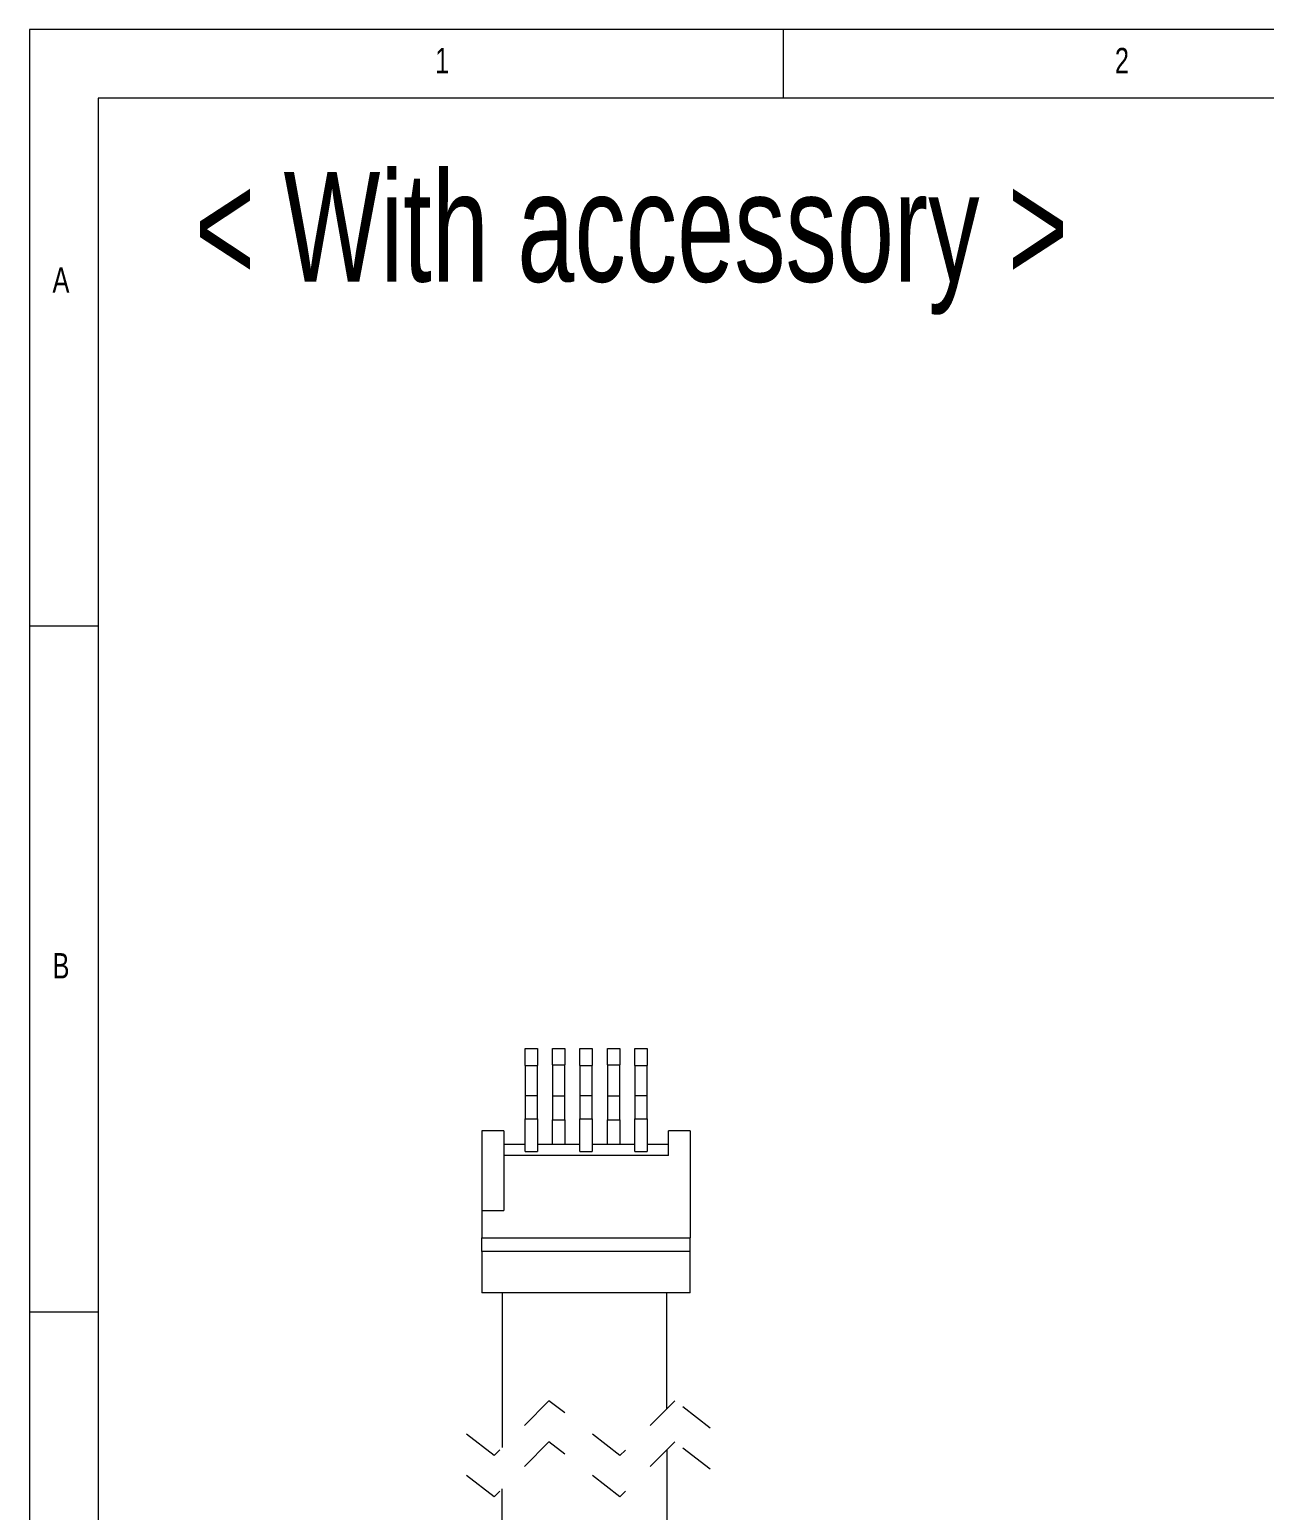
# Paper-space layout '시트4_ENG_with accessory' of a CAD drawing. Header units: inches. Extents: x 0.2 to 16.3, y 0.2 to 11.5.
# Drawn here: x 0.197 to 3.743, y 7.245 to 11.496 of the extents above; entities that cross this region are included whole.
import ezdxf

# ---------------------------------------------------------------- set-up
doc = ezdxf.new("R2010")
doc.units = ezdxf.units.IN
doc.header["$MEASUREMENT"] = 0
doc.linetypes.add('CENTERX2', pattern=[0.8, 0.5, -0.1, 0.1, -0.1])
doc.linetypes.add('HIDDEN', pattern=[0.075, 0.05, -0.025])
doc.layers.add('CENTER_LINE', color=7, linetype='CENTERX2')
doc.styles.add('SLDTEXTSTYLE0', font='TXT', dxfattribs={"width": 0.7})
doc.styles.add('SLDTEXTSTYLE1', font='TXT', dxfattribs={"width": 0.75})

psp = doc.layouts.new('시트4_ENG_with accessory')

# ---------------------------------------------------------------- linework, layer by layer
at = {"color": 7, "linetype": 'Continuous', "lineweight": 18}
for p, q in [((16.3386, 11.4961), (0.1969, 11.4961)), ((0.1969, 11.4961), (0.1969, 0.1969)), ((2.3622, 11.2992), (2.3622, 11.4961)), ((16.1516, 11.2992), (0.3937, 11.2992)), ((0.3937, 11.2992), (0.3937, 0.3937)), ((0.3937, 9.7835), (0.1969, 9.7835)), ((1.6198, 8.522), (1.6198, 8.571)), ((1.6198, 8.571), (1.6553, 8.571)), ((1.6553, 8.571), (1.6553, 8.522)), ((1.6986, 8.571), (1.734, 8.571)), ((1.6986, 8.5246), (1.6986, 8.571)), ((1.734, 8.571), (1.734, 8.5246)), ((1.7773, 8.522), (1.7773, 8.571)), ((1.7773, 8.571), (1.8127, 8.571)), ((1.8127, 8.571), (1.8127, 8.522)), ((1.856, 8.571), (1.8915, 8.571)), ((1.856, 8.5246), (1.856, 8.571)), ((1.8915, 8.571), (1.8915, 8.5246)), ((1.9348, 8.522), (1.9348, 8.571)), ((1.9348, 8.571), (1.9702, 8.571)), ((1.9702, 8.571), (1.9702, 8.522)), ((1.6198, 8.522), (1.6553, 8.522)), ((1.6198, 8.522), (1.6198, 8.4363)), ((1.6553, 8.4363), (1.6553, 8.522)), ((1.6986, 8.5246), (1.734, 8.5246)), ((1.6986, 8.5246), (1.6986, 8.4356)), ((1.734, 8.4356), (1.734, 8.5246)), ((1.7773, 8.522), (1.8127, 8.522)), ((1.7773, 8.522), (1.7773, 8.4363)), ((1.8127, 8.4363), (1.8127, 8.522)), ((1.856, 8.5246), (1.8915, 8.5246)), ((1.856, 8.5246), (1.856, 8.4356)), ((1.8915, 8.4356), (1.8915, 8.5246)), ((1.9348, 8.522), (1.9702, 8.522)), ((1.9348, 8.522), (1.9348, 8.4363)), ((1.9702, 8.4363), (1.9702, 8.522)), ((1.6198, 8.4363), (1.6553, 8.4363)), ((1.6198, 8.4363), (1.6198, 8.3697)), ((1.6553, 8.3697), (1.6553, 8.4363)), ((1.6986, 8.4356), (1.734, 8.4356)), ((1.6986, 8.4356), (1.6986, 8.3664)), ((1.734, 8.3664), (1.734, 8.4356)), ((1.7773, 8.4363), (1.8127, 8.4363)), ((1.7773, 8.4363), (1.7773, 8.3697)), ((1.8127, 8.3697), (1.8127, 8.4363)), ((1.856, 8.4356), (1.8915, 8.4356)), ((1.856, 8.4356), (1.856, 8.3664)), ((1.8915, 8.3664), (1.8915, 8.4356)), ((1.9348, 8.4363), (1.9702, 8.4363)), ((1.9348, 8.4363), (1.9348, 8.3697)), ((1.9702, 8.3697), (1.9702, 8.4363)), ((1.5588, 8.3348), (1.4958, 8.3348)), ((1.4958, 8.3348), (1.4958, 8.1065)), ((1.5588, 8.3348), (1.5588, 8.2639)), ((1.6198, 8.3697), (1.6553, 8.3697)), ((1.6198, 8.2758), (1.6198, 8.3697)), ((1.6553, 8.3697), (1.6553, 8.2758)), ((1.6986, 8.3664), (1.734, 8.3664)), ((1.6986, 8.2954), (1.6986, 8.3664)), ((1.734, 8.3664), (1.734, 8.2954)), ((1.7773, 8.3697), (1.8127, 8.3697)), ((1.7773, 8.2758), (1.7773, 8.3697)), ((1.8127, 8.3697), (1.8127, 8.2758)), ((1.856, 8.3664), (1.8915, 8.3664)), ((1.856, 8.2954), (1.856, 8.3664)), ((1.8915, 8.3664), (1.8915, 8.2954)), ((1.9348, 8.3697), (1.9702, 8.3697)), ((1.9348, 8.2758), (1.9348, 8.3697)), ((1.9702, 8.3697), (1.9702, 8.2758)), ((2.0312, 8.2639), (2.0312, 8.3348)), ((2.0942, 8.3348), (2.0312, 8.3348)), ((2.0942, 8.3348), (2.0942, 8.0277)), ((1.6198, 8.2954), (1.5588, 8.2954)), ((1.7773, 8.2954), (1.6553, 8.2954)), ((1.9348, 8.2954), (1.8127, 8.2954)), ((2.0312, 8.2954), (1.9702, 8.2954)), ((2.0312, 8.2639), (1.5588, 8.2639)), ((1.5588, 8.2639), (1.5588, 8.1065)), ((1.6198, 8.2758), (1.6553, 8.2758)), ((1.7773, 8.2758), (1.8127, 8.2758)), ((1.9348, 8.2758), (1.9702, 8.2758)), ((1.4958, 8.1065), (1.4958, 8.0277)), ((1.4958, 8.1065), (1.5588, 8.1065)), ((1.4958, 8.0277), (2.0942, 8.0277)), ((1.4958, 7.9884), (1.4958, 8.0277)), ((2.0942, 7.9884), (2.0942, 8.0277)), ((2.0942, 7.9884), (1.4958, 7.9884)), ((1.4958, 7.9884), (1.4958, 7.8702)), ((2.0942, 7.8702), (2.0942, 7.9884)), ((2.0942, 7.8702), (1.4958, 7.8702)), ((1.5541, 7.8702), (1.5541, 7.4257)), ((2.0265, 7.5369), (2.0265, 7.8702)), ((0.1969, 7.815), (0.3937, 7.815)), ((2.0265, 7.4188), (2.0265, 6.1385)), ((1.5541, 6.1385), (1.5541, 7.3076))]:
    psp.add_line(p, q, dxfattribs=at)
at = {"color": 7, "linetype": 'HIDDEN', "lineweight": 18}
for p, q in [((1.6884, 7.5601), (1.5309, 7.4026)), ((1.8922, 7.4026), (1.6884, 7.5601)), ((2.0496, 7.5601), (1.8922, 7.4026)), ((2.1515, 7.4813), (2.0496, 7.5601)), ((1.5309, 7.4026), (1.4291, 7.4813)), ((1.6884, 7.442), (1.5309, 7.2845)), ((1.8922, 7.2845), (1.6884, 7.442)), ((2.0496, 7.442), (1.8922, 7.2845)), ((2.1515, 7.3632), (2.0496, 7.442)), ((1.5309, 7.2845), (1.4291, 7.3632))]:
    psp.add_line(p, q, dxfattribs=at)

# ---------------------------------------------------------------- texts
at = {"color": 7, "linetype": 'Continuous', "lineweight": 0, "char_height": 0.0729, "attachment_point": 1, "style": 'SLDTEXTSTYLE1'}
for s, insert in [('1', (1.3615, 11.4436)), ('2', (3.3136, 11.4436)), ('A', (0.2625, 10.8137)), ('B', (0.2625, 8.8452))]:
    psp.add_mtext(s, dxfattribs=dict(at, insert=insert))
at = {"layer": 'CENTER_LINE', "insert": (0.672, 11.0874), "char_height": 0.314961, "attachment_point": 1, "style": 'SLDTEXTSTYLE0'}
psp.add_mtext('< With accessory >', dxfattribs=at)

doc.saveas('drawing.dxf')
